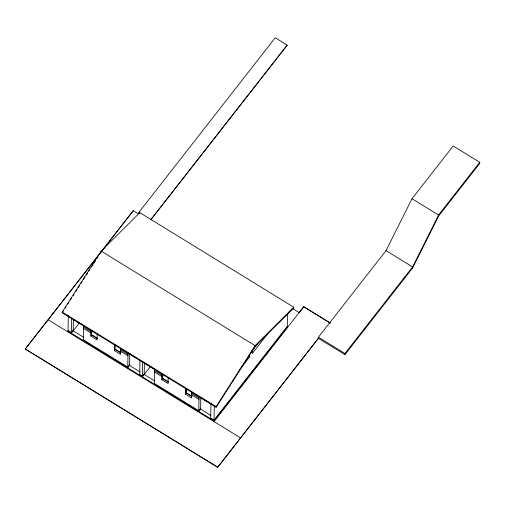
<?xml version="1.0" encoding="UTF-8"?>
<svg xmlns="http://www.w3.org/2000/svg" width="505" height="505" viewBox="0 0 505 505"><rect width="100%" height="100%" fill="white"/><g stroke="black" fill="none" stroke-linecap="round" stroke-linejoin="round"><path stroke-width="0.76" d="M318.39 338.331L344.934 354.636L412.566 268.048L438.536 216.153L479.731 163.412L479.75 162.288L453.206 145.983L412.011 198.724L386.041 250.619L318.409 337.207L318.39 338.331L217.687 467.258L25.25 348.993L133.276 210.692L137.915 213.621L275.238 37.742L287.181 45.153L150.831 219.719M48.139 319.766L240.576 437.879M62.184 312.052L62.172 312.803L216.121 407.352L255.113 346.417L293.752 307.968L293.765 307.217L139.816 212.668L101.177 251.118L62.184 312.052L216.134 406.601L216.121 407.352M68.042 331.918L68.301 315.562M71.609 318.219L71.375 333.205L79.493 322.809M73.383 319.621L73.206 330.863L83.824 337.384M83.319 340.547L83.552 325.555M97.156 333.919L97.061 339.916L90.761 336.04L90.856 330.043M91.79 330.314L91.632 334.929L97.301 338.413M120.714 348.381L120.619 354.384L114.319 350.508L114.414 344.517M115.26 344.902L115.184 349.397L120.859 352.881M130.669 354.491L128.018 352.862L127.778 367.848L129.608 365.506L129.798 353.513M133.276 210.692L25.25 349.069M139.803 213.413L139.816 212.668M139.721 375.183L139.961 360.198L138.635 359.383M144.398 362.483L144.209 374.47L154.827 380.991M154.322 384.153L154.555 369.161L149.246 365.904M168.159 377.525L168.07 383.522L161.764 379.646L161.859 373.649M162.705 374.041L162.635 378.535L168.304 382.02M161.764 379.646L162.724 378.415L162.793 373.921M191.717 391.987L191.622 397.99L185.322 394.115L185.417 388.118M186.263 388.509L186.187 393.004L191.862 396.488M185.322 394.115L186.282 392.884L186.351 388.389M199.02 396.469L198.781 411.455L200.611 409.113L200.788 397.871M210.73 418.79L210.964 403.804M214.278 406.007L214.032 421.58L303.745 306.718L330.289 323.023M217.687 467.258L318.39 338.255M239.585 369.774L249.678 356.852L249.71 354.668M252.298 349.927L252.241 353.576L267.618 333.881M287.181 45.153L150.831 219.643M287.269 327.814L287.49 313.807M292.471 308.467L299.168 312.582M299.168 312.658L303.745 306.718M344.934 354.636L344.953 353.513L412.579 266.924L438.555 215.029L479.75 162.288M412.566 268.048L412.579 266.924L386.041 250.619M438.536 216.153L438.555 215.029L412.011 198.724M62.595 312.14L63.447 310.815M65.139 308.17L65.985 306.844M67.683 304.193L68.951 302.205M70.227 300.216L71.495 298.234M73.193 295.583L74.039 294.257M75.737 291.606L77.006 289.624M78.275 287.635L79.55 285.647M80.819 283.659L82.094 281.676M83.363 279.688L85.061 277.037M86.33 275.048L87.599 273.066M88.874 271.078L89.72 269.752M91.418 267.101L93.109 264.456M93.962 263.13L95.653 260.479M96.928 258.491L97.774 257.165M99.466 254.52L101.164 251.869M216.134 406.601L255.126 345.666L293.765 307.217M73.219 330.112L71.388 332.46L68.068 330.422M90.761 336.04L91.721 334.809L97.396 338.293M114.319 350.508L115.279 349.277L120.954 352.761M129.621 364.755L127.79 367.097L83.331 339.796M144.222 373.719L142.391 376.067L139.733 374.432M150.017 367.034L142.378 376.812L142.612 361.826L147.921 365.09M200.624 408.362L198.793 410.704L154.334 383.402M252.437 350.053L257.241 343.899M252.09 350.748L257.853 343.362M287.294 326.318L214.057 420.078L210.736 418.039M287.282 327.07L214.044 420.829L68.055 331.173M303.745 306.794L330.289 323.099M318.409 337.207L344.953 353.513M101.177 251.118L255.126 345.666M248.611 356.202L249.678 356.852M73.604 319.444L75.592 320.669M76.918 321.483L78.913 322.701M80.901 323.926L82.227 324.74M131.994 355.305L137.303 358.569M200.346 397.284L202.997 398.912M204.329 399.726L206.318 400.951M208.306 402.176L209.638 402.99M83.533 327.057L90.831 331.539M120.689 349.877L127.992 354.358M154.536 370.664L161.834 375.146M191.698 393.483L198.995 397.965M83.508 328.42L90.812 332.902M120.67 351.24L127.967 355.722M154.511 372.027L161.815 376.509M191.673 394.847L198.976 399.329M162.724 378.415L168.399 381.9M186.282 392.884L191.957 396.368M129.608 365.506L140.226 372.027M200.611 409.113L210.566 415.224M25.25 348.993L217.693 467.182"/></g></svg>
